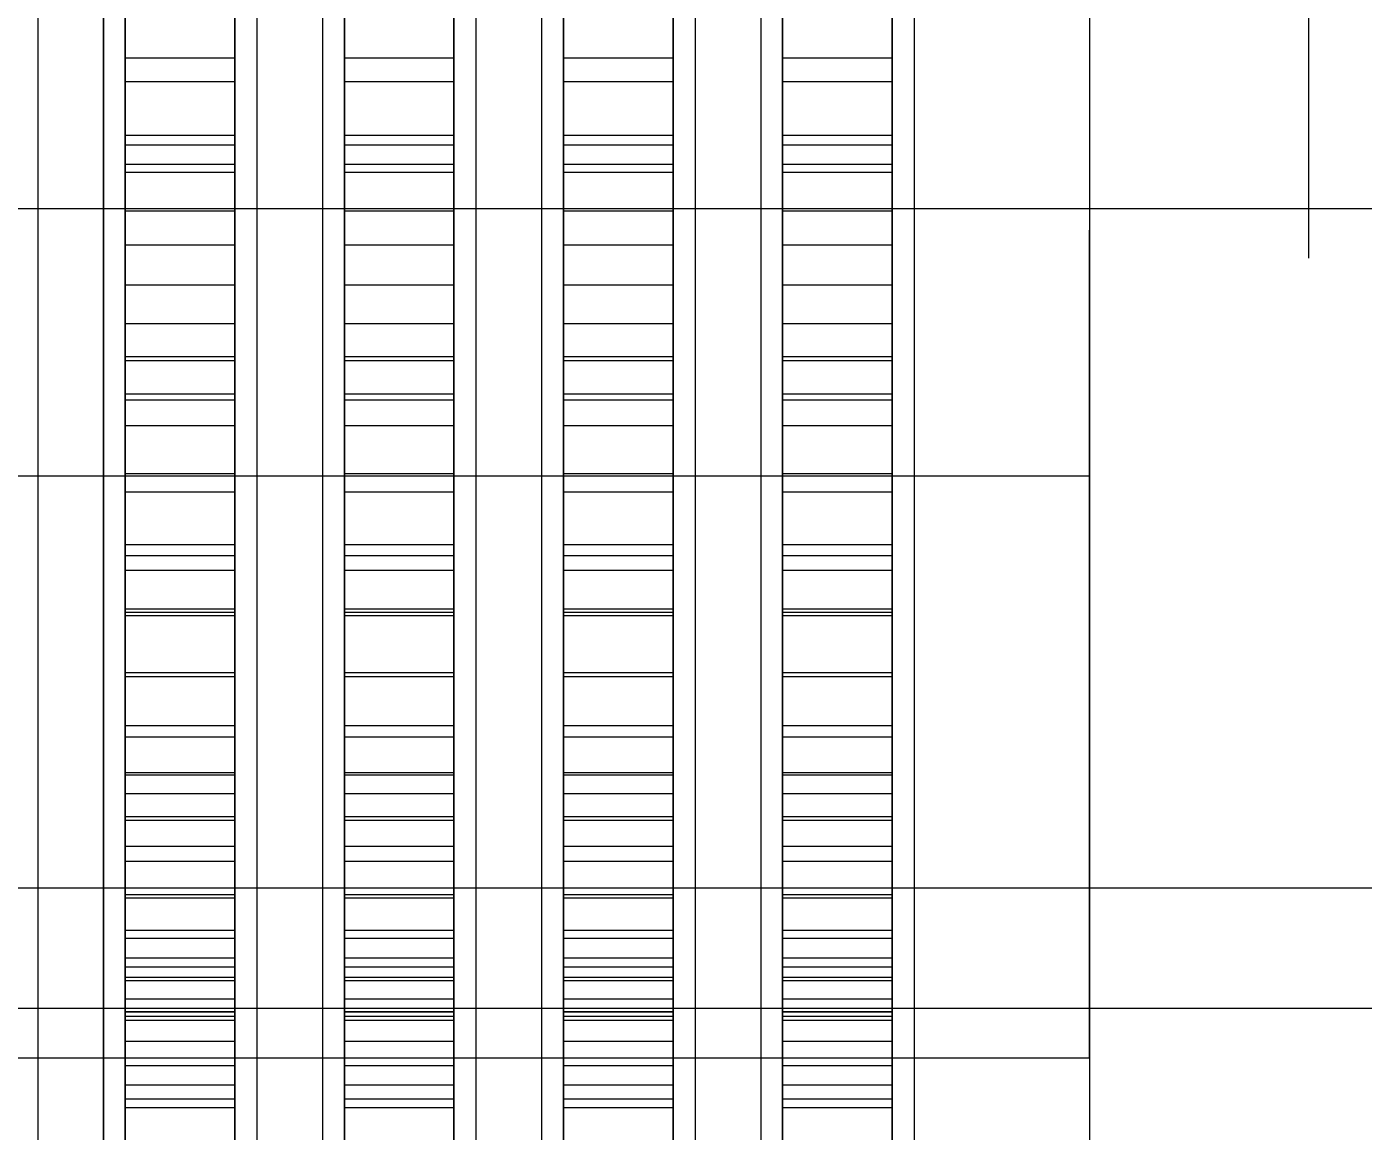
# Model space of a CAD drawing. Header units: millimetres. Extents: x -2500 to 58855, y -53268 to 6837.
# Drawn here: x -1607 to -1485, y -34514.2 to -34413.4 of the extents above; entities that cross this region are included whole.
import ezdxf

# ---------------------------------------------------------------- set-up
doc = ezdxf.new("R2010")
doc.units = ezdxf.units.MM
for name, color, linetype, lineweight in [('COTAS_R', 1, 'Continuous', 0), ('frontal_briquetadora', 7, 'Continuous', 0), ('frontal_secador', 7, 'Continuous', 0), ('frontal_tolva', 7, 'Continuous', 0)]:
    doc.layers.add(name, color=color, linetype=linetype, lineweight=lineweight)
doc.dimstyles.new('R19_100', dxfattribs={"dimtxt": 250, "dimasz": 150, "dimexe": 150, "dimexo": 80, "dimgap": 100, "dimtad": 1, "dimtih": 1, "dimtoh": 1, "dimdsep": 46, "dimcen": 0.09, "dimadec": 0, "dimazin": 0, "dimtfac": 1, "dimtdec": 4, "dimtofl": 0, "dimtmove": 0, "dimatfit": 3, "dimfxl": 1, "dimtolj": 1, "dimtzin": 0, "dimarcsym": 0})

# ---------------------------------------------------------------- blocks, each defined once
blk = doc.blocks.new('*D37')
at = {"layer": 'COTAS_R', "color": 0, "lineweight": -2, "transparency": 16777216}
for p, q in [((-1750, -35420), (-1750, -34450)), ((2600, -35420), (2600, -34450)), ((-1600, -34600), (2450, -34600))]:
    blk.add_line(p, q, dxfattribs=at)
at = {"layer": 'COTAS_R', "color": 0, "transparency": 16777216}
for points in [[(-1600, -34575), (-1600, -34625), (-1750, -34600)], [(2450, -34575), (2450, -34625), (2600, -34600)]]:
    blk.add_solid(points, dxfattribs=at)
at = {"layer": 'Defpoints', "color": 0, "transparency": 16777216}
for p in [(2600, -34600), (-1750, -35500), (2600, -35500)]:
    blk.add_point(p, dxfattribs=at)

msp = doc.modelspace()

# ---------------------------------------------------------------- linework, layer by layer
at = {"layer": 'frontal_briquetadora'}
for p, q in [((-1510, -34400.738), (-1510, -34413.792)), ((-1490, -34400.738), (-1490, -34413.792)), ((-1606, -34402.775), (-1606, -34421.718)), ((-1600, -34402.775), (-1600, -34421.718)), ((-1586, -34402.775), (-1586, -34421.718)), ((-1580, -34402.775), (-1580, -34421.718)), ((-1566, -34402.775), (-1566, -34421.718)), ((-1560, -34402.775), (-1560, -34421.718)), ((-1546, -34402.775), (-1546, -34421.718)), ((-1540, -34402.775), (-1540, -34421.718)), ((-1526, -34402.775), (-1526, -34421.718)), ((-1510, -34402.775), (-1510, -34421.718)), ((-1606, -34403.151), (-1606, -34422.364)), ((-1600, -34403.151), (-1600, -34422.364)), ((-1586, -34403.151), (-1586, -34422.364)), ((-1580, -34403.151), (-1580, -34422.364)), ((-1566, -34403.151), (-1566, -34422.364)), ((-1560, -34403.151), (-1560, -34422.364)), ((-1546, -34403.151), (-1546, -34422.364)), ((-1540, -34403.151), (-1540, -34422.364)), ((-1526, -34403.151), (-1526, -34422.364)), ((-1598, -34404.063), (-1598, -34424.199)), ((-1588, -34404.063), (-1588, -34424.199)), ((-1578, -34404.063), (-1578, -34424.199)), ((-1568, -34404.063), (-1568, -34424.199)), ((-1558, -34404.063), (-1558, -34424.199)), ((-1548, -34404.063), (-1548, -34424.199)), ((-1538, -34404.063), (-1538, -34424.199)), ((-1528, -34404.063), (-1528, -34424.199)), ((-1598, -34406.032), (-1598, -34426.703)), ((-1588, -34406.032), (-1588, -34426.703)), ((-1578, -34406.032), (-1578, -34426.703)), ((-1568, -34406.032), (-1568, -34426.703)), ((-1558, -34406.032), (-1558, -34426.703)), ((-1548, -34406.032), (-1548, -34426.703)), ((-1538, -34406.032), (-1538, -34426.703)), ((-1528, -34406.032), (-1528, -34426.703)), ((-1606, -34407.646), (-1606, -34426.432)), ((-1600, -34407.646), (-1600, -34426.432)), ((-1586, -34407.646), (-1586, -34426.432)), ((-1580, -34407.646), (-1580, -34426.432)), ((-1566, -34407.646), (-1566, -34426.432)), ((-1560, -34407.646), (-1560, -34426.432)), ((-1546, -34407.646), (-1546, -34426.432)), ((-1540, -34407.646), (-1540, -34426.432)), ((-1526, -34407.646), (-1526, -34426.432)), ((-1606, -34408.633), (-1606, -34427.684)), ((-1600, -34408.633), (-1600, -34427.684)), ((-1586, -34408.633), (-1586, -34427.684)), ((-1580, -34408.633), (-1580, -34427.684)), ((-1566, -34408.633), (-1566, -34427.684)), ((-1560, -34408.633), (-1560, -34427.684)), ((-1546, -34408.633), (-1546, -34427.684)), ((-1540, -34408.633), (-1540, -34427.684)), ((-1526, -34408.633), (-1526, -34427.684)), ((-1510, -34408.633), (-1510, -34427.684)), ((-1598, -34416.256), (-1598, -34409.071)), ((-1588, -34416.256), (-1588, -34409.071)), ((-1578, -34416.256), (-1578, -34409.071)), ((-1568, -34416.256), (-1568, -34409.071)), ((-1558, -34416.256), (-1558, -34409.071)), ((-1548, -34416.256), (-1548, -34409.071)), ((-1538, -34416.256), (-1538, -34409.071)), ((-1528, -34416.256), (-1528, -34409.071)), ((-1598, -34418.428), (-1598, -34410.768)), ((-1588, -34418.428), (-1588, -34410.768)), ((-1578, -34418.428), (-1578, -34410.768)), ((-1568, -34418.428), (-1568, -34410.768)), ((-1558, -34418.428), (-1558, -34410.768)), ((-1548, -34418.428), (-1548, -34410.768)), ((-1538, -34418.428), (-1538, -34410.768)), ((-1528, -34418.428), (-1528, -34410.768)), ((-1510, -34413.792), (-1510, -34423.992)), ((-1490, -34413.792), (-1490, -34423.992)), ((-1598, -34423.318), (-1598, -34416.256)), ((-1598, -34416.256), (-1588, -34416.256)), ((-1588, -34423.318), (-1588, -34416.256)), ((-1578, -34423.318), (-1578, -34416.256)), ((-1578, -34416.256), (-1568, -34416.256)), ((-1568, -34423.318), (-1568, -34416.256)), ((-1558, -34423.318), (-1558, -34416.256)), ((-1558, -34416.256), (-1548, -34416.256)), ((-1548, -34423.318), (-1548, -34416.256)), ((-1538, -34423.318), (-1538, -34416.256)), ((-1538, -34416.256), (-1528, -34416.256)), ((-1528, -34423.318), (-1528, -34416.256)), ((-1598, -34425.957), (-1598, -34418.428)), ((-1598, -34418.428), (-1588, -34418.428)), ((-1588, -34425.957), (-1588, -34418.428)), ((-1578, -34425.957), (-1578, -34418.428)), ((-1578, -34418.428), (-1568, -34418.428)), ((-1568, -34425.957), (-1568, -34418.428)), ((-1558, -34425.957), (-1558, -34418.428)), ((-1558, -34418.428), (-1548, -34418.428)), ((-1548, -34425.957), (-1548, -34418.428)), ((-1538, -34425.957), (-1538, -34418.428)), ((-1538, -34418.428), (-1528, -34418.428)), ((-1528, -34425.957), (-1528, -34418.428)), ((-1606, -34421.718), (-1606, -34439.805)), ((-1600, -34421.718), (-1600, -34439.805)), ((-1586, -34421.718), (-1586, -34439.805)), ((-1580, -34421.718), (-1580, -34439.805)), ((-1566, -34421.718), (-1566, -34439.805)), ((-1560, -34421.718), (-1560, -34439.805)), ((-1546, -34421.718), (-1546, -34439.805)), ((-1540, -34421.718), (-1540, -34439.805)), ((-1526, -34421.718), (-1526, -34439.805)), ((-1510, -34421.718), (-1510, -34439.805)), ((-1606, -34422.364), (-1606, -34440.514)), ((-1600, -34422.364), (-1600, -34440.514)), ((-1598, -34430.23), (-1598, -34423.318)), ((-1598, -34423.318), (-1588, -34423.318)), ((-1588, -34430.23), (-1588, -34423.318)), ((-1586, -34422.364), (-1586, -34440.514)), ((-1580, -34422.364), (-1580, -34440.514)), ((-1578, -34430.23), (-1578, -34423.318)), ((-1578, -34423.318), (-1568, -34423.318)), ((-1568, -34430.23), (-1568, -34423.318)), ((-1566, -34422.364), (-1566, -34440.514)), ((-1560, -34422.364), (-1560, -34440.514)), ((-1558, -34430.23), (-1558, -34423.318)), ((-1558, -34423.318), (-1548, -34423.318)), ((-1548, -34430.23), (-1548, -34423.318)), ((-1546, -34422.364), (-1546, -34440.514)), ((-1540, -34422.364), (-1540, -34440.514)), ((-1538, -34430.23), (-1538, -34423.318)), ((-1538, -34423.318), (-1528, -34423.318)), ((-1528, -34430.23), (-1528, -34423.318)), ((-1526, -34422.364), (-1526, -34440.514)), ((-1598, -34424.199), (-1598, -34443.878)), ((-1598, -34424.199), (-1588, -34424.199)), ((-1588, -34424.199), (-1588, -34443.878)), ((-1578, -34424.199), (-1578, -34443.878)), ((-1578, -34424.199), (-1568, -34424.199)), ((-1568, -34424.199), (-1568, -34443.878)), ((-1558, -34424.199), (-1558, -34443.878)), ((-1558, -34424.199), (-1548, -34424.199)), ((-1548, -34424.199), (-1548, -34443.878)), ((-1538, -34424.199), (-1538, -34443.878)), ((-1538, -34424.199), (-1528, -34424.199)), ((-1528, -34424.199), (-1528, -34443.878)), ((-1510, -34423.992), (-1510, -34430.992)), ((-1490, -34423.992), (-1490, -34430.992)), ((-1598, -34433.326), (-1598, -34425.957)), ((-1598, -34425.957), (-1588, -34425.957)), ((-1588, -34433.326), (-1588, -34425.957)), ((-1578, -34433.326), (-1578, -34425.957)), ((-1578, -34425.957), (-1568, -34425.957)), ((-1568, -34433.326), (-1568, -34425.957)), ((-1558, -34433.326), (-1558, -34425.957)), ((-1558, -34425.957), (-1548, -34425.957)), ((-1548, -34433.326), (-1548, -34425.957)), ((-1538, -34433.326), (-1538, -34425.957)), ((-1538, -34425.957), (-1528, -34425.957)), ((-1528, -34433.326), (-1528, -34425.957)), ((-1606, -34426.432), (-1606, -34444.805)), ((-1600, -34426.432), (-1600, -34444.805)), ((-1598, -34426.703), (-1598, -34446.905)), ((-1598, -34426.703), (-1588, -34426.703)), ((-1588, -34426.703), (-1588, -34446.905)), ((-1586, -34426.432), (-1586, -34444.805)), ((-1580, -34426.432), (-1580, -34444.805)), ((-1578, -34426.703), (-1578, -34446.905)), ((-1578, -34426.703), (-1568, -34426.703)), ((-1568, -34426.703), (-1568, -34446.905)), ((-1566, -34426.432), (-1566, -34444.805)), ((-1560, -34426.432), (-1560, -34444.805)), ((-1558, -34426.703), (-1558, -34446.905)), ((-1558, -34426.703), (-1548, -34426.703)), ((-1548, -34426.703), (-1548, -34446.905)), ((-1546, -34426.432), (-1546, -34444.805)), ((-1540, -34426.432), (-1540, -34444.805)), ((-1538, -34426.703), (-1538, -34446.905)), ((-1538, -34426.703), (-1528, -34426.703)), ((-1528, -34426.703), (-1528, -34446.905)), ((-1526, -34426.432), (-1526, -34444.805)), ((-1606, -34427.684), (-1606, -34446.333)), ((-1600, -34427.684), (-1600, -34446.333)), ((-1586, -34427.684), (-1586, -34446.333)), ((-1580, -34427.684), (-1580, -34446.333)), ((-1566, -34427.684), (-1566, -34446.333)), ((-1560, -34427.684), (-1560, -34446.333)), ((-1546, -34427.684), (-1546, -34446.333)), ((-1540, -34427.684), (-1540, -34446.333)), ((-1526, -34427.684), (-1526, -34446.333)), ((-1510, -34427.684), (-1510, -34446.333)), ((-1598, -34436.967), (-1598, -34430.23)), ((-1598, -34430.23), (-1588, -34430.23)), ((-1588, -34436.967), (-1588, -34430.23)), ((-1578, -34436.967), (-1578, -34430.23)), ((-1578, -34430.23), (-1568, -34430.23)), ((-1568, -34436.967), (-1568, -34430.23)), ((-1558, -34436.967), (-1558, -34430.23)), ((-1558, -34430.23), (-1548, -34430.23)), ((-1548, -34436.967), (-1548, -34430.23)), ((-1538, -34436.967), (-1538, -34430.23)), ((-1538, -34430.23), (-1528, -34430.23)), ((-1528, -34436.967), (-1528, -34430.23)), ((-1510, -34430.992), (-1510, -34434.552)), ((-1510, -34436.432), (-1510, -34431.991)), ((-1490, -34430.992), (-1490, -34434.552)), ((-1598, -34440.509), (-1598, -34433.326)), ((-1598, -34433.326), (-1588, -34433.326)), ((-1588, -34440.509), (-1588, -34433.326)), ((-1578, -34440.509), (-1578, -34433.326)), ((-1578, -34433.326), (-1568, -34433.326)), ((-1568, -34440.509), (-1568, -34433.326)), ((-1558, -34440.509), (-1558, -34433.326)), ((-1558, -34433.326), (-1548, -34433.326)), ((-1548, -34440.509), (-1548, -34433.326)), ((-1538, -34440.509), (-1538, -34433.326)), ((-1538, -34433.326), (-1528, -34433.326)), ((-1528, -34440.509), (-1528, -34433.326)), ((-1510, -34444.435), (-1510, -34436.432)), ((-1598, -34443.503), (-1598, -34436.967)), ((-1598, -34436.967), (-1588, -34436.967)), ((-1588, -34443.503), (-1588, -34436.967)), ((-1578, -34443.503), (-1578, -34436.967)), ((-1578, -34436.967), (-1568, -34436.967)), ((-1568, -34443.503), (-1568, -34436.967)), ((-1558, -34443.503), (-1558, -34436.967)), ((-1558, -34436.967), (-1548, -34436.967)), ((-1548, -34443.503), (-1548, -34436.967)), ((-1538, -34443.503), (-1538, -34436.967)), ((-1538, -34436.967), (-1528, -34436.967)), ((-1528, -34443.503), (-1528, -34436.967)), ((-1510, -34443.861), (-1510, -34438.248)), ((-1606, -34439.805), (-1606, -34456.632)), ((-1606, -34440.514), (-1606, -34457.106)), ((-1600, -34439.805), (-1600, -34456.632)), ((-1600, -34440.514), (-1600, -34457.106)), ((-1598, -34447.477), (-1598, -34440.509)), ((-1598, -34440.509), (-1588, -34440.509)), ((-1588, -34447.477), (-1588, -34440.509)), ((-1586, -34439.805), (-1586, -34456.632)), ((-1586, -34440.514), (-1586, -34457.106)), ((-1580, -34439.805), (-1580, -34456.632)), ((-1580, -34440.514), (-1580, -34457.106)), ((-1578, -34447.477), (-1578, -34440.509)), ((-1578, -34440.509), (-1568, -34440.509)), ((-1568, -34447.477), (-1568, -34440.509)), ((-1566, -34439.805), (-1566, -34456.632)), ((-1566, -34440.514), (-1566, -34457.106)), ((-1560, -34439.805), (-1560, -34456.632)), ((-1560, -34440.514), (-1560, -34457.106)), ((-1558, -34447.477), (-1558, -34440.509)), ((-1558, -34440.509), (-1548, -34440.509)), ((-1548, -34447.477), (-1548, -34440.509)), ((-1546, -34439.805), (-1546, -34456.632)), ((-1546, -34440.514), (-1546, -34457.106)), ((-1540, -34439.805), (-1540, -34456.632)), ((-1540, -34440.514), (-1540, -34457.106)), ((-1538, -34447.477), (-1538, -34440.509)), ((-1538, -34440.509), (-1528, -34440.509)), ((-1528, -34447.477), (-1528, -34440.509)), ((-1526, -34439.805), (-1526, -34456.632)), ((-1526, -34440.514), (-1526, -34457.106)), ((-1510, -34439.805), (-1510, -34456.632)), ((-1598, -34449.815), (-1598, -34443.503)), ((-1598, -34443.503), (-1588, -34443.503)), ((-1598, -34443.878), (-1598, -34463.004)), ((-1598, -34443.878), (-1588, -34443.878)), ((-1588, -34449.815), (-1588, -34443.503)), ((-1588, -34443.878), (-1588, -34463.004)), ((-1578, -34449.815), (-1578, -34443.503)), ((-1578, -34443.503), (-1568, -34443.503)), ((-1578, -34443.878), (-1578, -34463.004)), ((-1578, -34443.878), (-1568, -34443.878)), ((-1568, -34449.815), (-1568, -34443.503)), ((-1568, -34443.878), (-1568, -34463.004)), ((-1558, -34449.815), (-1558, -34443.503)), ((-1558, -34443.503), (-1548, -34443.503)), ((-1558, -34443.878), (-1558, -34463.004)), ((-1558, -34443.878), (-1548, -34443.878)), ((-1548, -34449.815), (-1548, -34443.503)), ((-1548, -34443.878), (-1548, -34463.004)), ((-1538, -34449.815), (-1538, -34443.503)), ((-1538, -34443.503), (-1528, -34443.503)), ((-1538, -34443.878), (-1538, -34463.004)), ((-1538, -34443.878), (-1528, -34443.878)), ((-1528, -34449.815), (-1528, -34443.503)), ((-1528, -34443.878), (-1528, -34463.004)), ((-1510, -34454.633), (-1510, -34443.861)), ((-1606, -34444.805), (-1606, -34462.687)), ((-1600, -34444.805), (-1600, -34462.687)), ((-1586, -34444.805), (-1586, -34462.687)), ((-1580, -34444.805), (-1580, -34462.687)), ((-1566, -34444.805), (-1566, -34462.687)), ((-1560, -34444.805), (-1560, -34462.687)), ((-1546, -34444.805), (-1546, -34462.687)), ((-1540, -34444.805), (-1540, -34462.687)), ((-1526, -34444.805), (-1526, -34462.687)), ((-1510, -34454.414), (-1510, -34444.435)), ((-1606, -34446.333), (-1606, -34464.504)), ((-1600, -34446.333), (-1600, -34464.504)), ((-1586, -34446.333), (-1586, -34464.504)), ((-1580, -34446.333), (-1580, -34464.504)), ((-1566, -34446.333), (-1566, -34464.504)), ((-1560, -34446.333), (-1560, -34464.504)), ((-1546, -34446.333), (-1546, -34464.504)), ((-1540, -34446.333), (-1540, -34464.504)), ((-1526, -34446.333), (-1526, -34464.504)), ((-1510, -34446.333), (-1510, -34464.504)), ((-1598, -34446.905), (-1598, -34466.539)), ((-1598, -34446.905), (-1588, -34446.905)), ((-1598, -34454.206), (-1598, -34447.477)), ((-1598, -34447.477), (-1588, -34447.477)), ((-1588, -34446.905), (-1588, -34466.539)), ((-1588, -34454.206), (-1588, -34447.477)), ((-1578, -34446.905), (-1578, -34466.539)), ((-1578, -34446.905), (-1568, -34446.905)), ((-1578, -34454.206), (-1578, -34447.477)), ((-1578, -34447.477), (-1568, -34447.477)), ((-1568, -34446.905), (-1568, -34466.539)), ((-1568, -34454.206), (-1568, -34447.477)), ((-1558, -34446.905), (-1558, -34466.539)), ((-1558, -34446.905), (-1548, -34446.905)), ((-1558, -34454.206), (-1558, -34447.477)), ((-1558, -34447.477), (-1548, -34447.477)), ((-1548, -34446.905), (-1548, -34466.539)), ((-1548, -34454.206), (-1548, -34447.477)), ((-1538, -34446.905), (-1538, -34466.539)), ((-1538, -34446.905), (-1528, -34446.905)), ((-1538, -34454.206), (-1538, -34447.477)), ((-1538, -34447.477), (-1528, -34447.477)), ((-1528, -34446.905), (-1528, -34466.539)), ((-1528, -34454.206), (-1528, -34447.477)), ((-1598, -34455.877), (-1598, -34449.815)), ((-1598, -34449.815), (-1588, -34449.815)), ((-1588, -34455.877), (-1588, -34449.815)), ((-1578, -34455.877), (-1578, -34449.815)), ((-1578, -34449.815), (-1568, -34449.815)), ((-1568, -34455.877), (-1568, -34449.815)), ((-1558, -34455.877), (-1558, -34449.815)), ((-1558, -34449.815), (-1548, -34449.815)), ((-1548, -34455.877), (-1548, -34449.815)), ((-1538, -34455.877), (-1538, -34449.815)), ((-1538, -34449.815), (-1528, -34449.815)), ((-1528, -34455.877), (-1528, -34449.815)), ((-1660, -34454.414), (-1510, -34454.414)), ((-1598, -34460.669), (-1598, -34454.206)), ((-1598, -34454.206), (-1588, -34454.206)), ((-1588, -34460.669), (-1588, -34454.206)), ((-1578, -34460.669), (-1578, -34454.206)), ((-1578, -34454.206), (-1568, -34454.206)), ((-1568, -34460.669), (-1568, -34454.206)), ((-1558, -34460.669), (-1558, -34454.206)), ((-1558, -34454.206), (-1548, -34454.206)), ((-1548, -34460.669), (-1548, -34454.206)), ((-1538, -34460.669), (-1538, -34454.206)), ((-1538, -34454.206), (-1528, -34454.206)), ((-1528, -34460.669), (-1528, -34454.206)), ((-1510, -34454.414), (-1510, -34464.393)), ((-1510, -34469.69), (-1510, -34454.633)), ((-1598, -34461.668), (-1598, -34455.877)), ((-1598, -34455.877), (-1588, -34455.877)), ((-1588, -34461.668), (-1588, -34455.877)), ((-1578, -34461.668), (-1578, -34455.877)), ((-1578, -34455.877), (-1568, -34455.877)), ((-1568, -34461.668), (-1568, -34455.877)), ((-1558, -34461.668), (-1558, -34455.877)), ((-1558, -34455.877), (-1548, -34455.877)), ((-1548, -34461.668), (-1548, -34455.877)), ((-1538, -34461.668), (-1538, -34455.877)), ((-1538, -34455.877), (-1528, -34455.877)), ((-1528, -34461.668), (-1528, -34455.877)), ((-1606, -34456.632), (-1606, -34471.822)), ((-1606, -34457.106), (-1606, -34471.687)), ((-1600, -34456.632), (-1600, -34471.822)), ((-1600, -34457.106), (-1600, -34471.687)), ((-1586, -34456.632), (-1586, -34471.822)), ((-1586, -34457.106), (-1586, -34471.687)), ((-1580, -34456.632), (-1580, -34471.822)), ((-1580, -34457.106), (-1580, -34471.687)), ((-1566, -34456.632), (-1566, -34471.822)), ((-1566, -34457.106), (-1566, -34471.687)), ((-1560, -34456.632), (-1560, -34471.822)), ((-1560, -34457.106), (-1560, -34471.687)), ((-1546, -34456.632), (-1546, -34471.822)), ((-1546, -34457.106), (-1546, -34471.687)), ((-1540, -34456.632), (-1540, -34471.822)), ((-1540, -34457.106), (-1540, -34471.687)), ((-1526, -34456.632), (-1526, -34471.822)), ((-1526, -34457.106), (-1526, -34471.687)), ((-1510, -34456.632), (-1510, -34471.822)), ((-1598, -34466.843), (-1598, -34460.669)), ((-1598, -34460.669), (-1588, -34460.669)), ((-1588, -34466.843), (-1588, -34460.669)), ((-1578, -34466.843), (-1578, -34460.669)), ((-1578, -34460.669), (-1568, -34460.669)), ((-1568, -34466.843), (-1568, -34460.669)), ((-1558, -34466.843), (-1558, -34460.669)), ((-1558, -34460.669), (-1548, -34460.669)), ((-1548, -34466.843), (-1548, -34460.669)), ((-1538, -34466.843), (-1538, -34460.669)), ((-1538, -34460.669), (-1528, -34460.669)), ((-1528, -34466.843), (-1528, -34460.669)), ((-1598, -34467.166), (-1598, -34461.668)), ((-1598, -34461.668), (-1588, -34461.668)), ((-1588, -34467.166), (-1588, -34461.668)), ((-1578, -34467.166), (-1578, -34461.668)), ((-1578, -34461.668), (-1568, -34461.668)), ((-1568, -34467.166), (-1568, -34461.668)), ((-1558, -34467.166), (-1558, -34461.668)), ((-1558, -34461.668), (-1548, -34461.668)), ((-1548, -34467.166), (-1548, -34461.668)), ((-1538, -34467.166), (-1538, -34461.668)), ((-1538, -34461.668), (-1528, -34461.668)), ((-1528, -34467.166), (-1528, -34461.668)), ((-1606, -34462.687), (-1606, -34480)), ((-1600, -34462.687), (-1600, -34480)), ((-1598, -34463.004), (-1598, -34481.485)), ((-1598, -34463.004), (-1588, -34463.004)), ((-1588, -34463.004), (-1588, -34481.485)), ((-1586, -34462.687), (-1586, -34480)), ((-1580, -34462.687), (-1580, -34480)), ((-1578, -34463.004), (-1578, -34481.485)), ((-1578, -34463.004), (-1568, -34463.004)), ((-1568, -34463.004), (-1568, -34481.485)), ((-1566, -34462.687), (-1566, -34480)), ((-1560, -34462.687), (-1560, -34480)), ((-1558, -34463.004), (-1558, -34481.485)), ((-1558, -34463.004), (-1548, -34463.004)), ((-1548, -34463.004), (-1548, -34481.485)), ((-1546, -34462.687), (-1546, -34480)), ((-1540, -34462.687), (-1540, -34480)), ((-1538, -34463.004), (-1538, -34481.485)), ((-1538, -34463.004), (-1528, -34463.004)), ((-1528, -34463.004), (-1528, -34481.485)), ((-1526, -34462.687), (-1526, -34480)), ((-1606, -34464.504), (-1606, -34482.122)), ((-1600, -34464.504), (-1600, -34482.122)), ((-1586, -34464.504), (-1586, -34482.122)), ((-1580, -34464.504), (-1580, -34482.122)), ((-1566, -34464.504), (-1566, -34482.122)), ((-1560, -34464.504), (-1560, -34482.122)), ((-1546, -34464.504), (-1546, -34482.122)), ((-1540, -34464.504), (-1540, -34482.122)), ((-1526, -34464.504), (-1526, -34482.122)), ((-1510, -34464.393), (-1510, -34472.396)), ((-1510, -34464.504), (-1510, -34482.122)), ((-1598, -34466.539), (-1598, -34485.511)), ((-1598, -34466.539), (-1588, -34466.539)), ((-1598, -34472.704), (-1598, -34466.843)), ((-1598, -34466.843), (-1588, -34466.843)), ((-1598, -34472.35), (-1598, -34467.166)), ((-1598, -34467.166), (-1588, -34467.166)), ((-1588, -34466.539), (-1588, -34485.511)), ((-1588, -34472.704), (-1588, -34466.843)), ((-1588, -34472.35), (-1588, -34467.166)), ((-1578, -34466.539), (-1578, -34485.511)), ((-1578, -34466.539), (-1568, -34466.539)), ((-1578, -34472.704), (-1578, -34466.843)), ((-1578, -34466.843), (-1568, -34466.843)), ((-1578, -34472.35), (-1578, -34467.166)), ((-1578, -34467.166), (-1568, -34467.166)), ((-1568, -34466.539), (-1568, -34485.511)), ((-1568, -34472.704), (-1568, -34466.843)), ((-1568, -34472.35), (-1568, -34467.166)), ((-1558, -34466.539), (-1558, -34485.511)), ((-1558, -34466.539), (-1548, -34466.539)), ((-1558, -34472.704), (-1558, -34466.843)), ((-1558, -34466.843), (-1548, -34466.843)), ((-1558, -34472.35), (-1558, -34467.166)), ((-1558, -34467.166), (-1548, -34467.166)), ((-1548, -34466.539), (-1548, -34485.511)), ((-1548, -34472.704), (-1548, -34466.843)), ((-1548, -34472.35), (-1548, -34467.166)), ((-1538, -34466.539), (-1538, -34485.511)), ((-1538, -34466.539), (-1528, -34466.539)), ((-1538, -34472.704), (-1538, -34466.843)), ((-1538, -34466.843), (-1528, -34466.843)), ((-1538, -34472.35), (-1538, -34467.166)), ((-1538, -34467.166), (-1528, -34467.166)), ((-1528, -34466.539), (-1528, -34485.511)), ((-1528, -34472.704), (-1528, -34466.843)), ((-1528, -34472.35), (-1528, -34467.166)), ((-1510, -34487.814), (-1510, -34469.69)), ((-1606, -34471.687), (-1606, -34483.86)), ((-1606, -34471.822), (-1606, -34485.038)), ((-1600, -34471.687), (-1600, -34483.86)), ((-1600, -34471.822), (-1600, -34485.038)), ((-1586, -34471.687), (-1586, -34483.86)), ((-1586, -34471.822), (-1586, -34485.038)), ((-1580, -34471.687), (-1580, -34483.86)), ((-1580, -34471.822), (-1580, -34485.038)), ((-1566, -34471.687), (-1566, -34483.86)), ((-1566, -34471.822), (-1566, -34485.038)), ((-1560, -34471.687), (-1560, -34483.86)), ((-1560, -34471.822), (-1560, -34485.038)), ((-1546, -34471.687), (-1546, -34483.86)), ((-1546, -34471.822), (-1546, -34485.038)), ((-1540, -34471.687), (-1540, -34483.86)), ((-1540, -34471.822), (-1540, -34485.038)), ((-1526, -34471.687), (-1526, -34483.86)), ((-1526, -34471.822), (-1526, -34485.038)), ((-1510, -34471.822), (-1510, -34485.038)), ((-1598, -34477.201), (-1598, -34472.35)), ((-1598, -34472.35), (-1588, -34472.35)), ((-1598, -34478.231), (-1598, -34472.704)), ((-1598, -34472.704), (-1588, -34472.704)), ((-1588, -34477.201), (-1588, -34472.35)), ((-1588, -34478.231), (-1588, -34472.704)), ((-1578, -34477.201), (-1578, -34472.35)), ((-1578, -34472.35), (-1568, -34472.35)), ((-1578, -34478.231), (-1578, -34472.704)), ((-1578, -34472.704), (-1568, -34472.704)), ((-1568, -34477.201), (-1568, -34472.35)), ((-1568, -34478.231), (-1568, -34472.704)), ((-1558, -34477.201), (-1558, -34472.35)), ((-1558, -34472.35), (-1548, -34472.35)), ((-1558, -34478.231), (-1558, -34472.704)), ((-1558, -34472.704), (-1548, -34472.704)), ((-1548, -34477.201), (-1548, -34472.35)), ((-1548, -34478.231), (-1548, -34472.704)), ((-1538, -34477.201), (-1538, -34472.35)), ((-1538, -34472.35), (-1528, -34472.35)), ((-1538, -34478.231), (-1538, -34472.704)), ((-1538, -34472.704), (-1528, -34472.704)), ((-1528, -34477.201), (-1528, -34472.35)), ((-1528, -34478.231), (-1528, -34472.704)), ((-1510, -34472.396), (-1510, -34476.837)), ((-1598, -34481.701), (-1598, -34477.201)), ((-1598, -34477.201), (-1588, -34477.201)), ((-1598, -34483.403), (-1598, -34478.231)), ((-1598, -34478.231), (-1588, -34478.231)), ((-1588, -34481.701), (-1588, -34477.201)), ((-1588, -34483.403), (-1588, -34478.231)), ((-1578, -34481.701), (-1578, -34477.201)), ((-1578, -34477.201), (-1568, -34477.201)), ((-1578, -34483.403), (-1578, -34478.231)), ((-1578, -34478.231), (-1568, -34478.231)), ((-1568, -34481.701), (-1568, -34477.201)), ((-1568, -34483.403), (-1568, -34478.231)), ((-1558, -34481.701), (-1558, -34477.201)), ((-1558, -34477.201), (-1548, -34477.201)), ((-1558, -34483.403), (-1558, -34478.231)), ((-1558, -34478.231), (-1548, -34478.231)), ((-1548, -34481.701), (-1548, -34477.201)), ((-1548, -34483.403), (-1548, -34478.231)), ((-1538, -34481.701), (-1538, -34477.201)), ((-1538, -34477.201), (-1528, -34477.201)), ((-1538, -34483.403), (-1538, -34478.231)), ((-1538, -34478.231), (-1528, -34478.231)), ((-1528, -34481.701), (-1528, -34477.201)), ((-1528, -34483.403), (-1528, -34478.231)), ((-1606, -34480), (-1606, -34496.671)), ((-1600, -34480), (-1600, -34496.671)), ((-1586, -34480), (-1586, -34496.671)), ((-1580, -34480), (-1580, -34496.671)), ((-1566, -34480), (-1566, -34496.671)), ((-1560, -34480), (-1560, -34496.671)), ((-1546, -34480), (-1546, -34496.671)), ((-1540, -34480), (-1540, -34496.671)), ((-1526, -34480), (-1526, -34496.671)), ((-1598, -34481.485), (-1598, -34499.229)), ((-1598, -34481.485), (-1588, -34481.485)), ((-1598, -34485.833), (-1598, -34481.701)), ((-1598, -34481.701), (-1588, -34481.701)), ((-1588, -34481.485), (-1588, -34499.229)), ((-1588, -34485.833), (-1588, -34481.701)), ((-1578, -34481.485), (-1578, -34499.229)), ((-1578, -34481.485), (-1568, -34481.485)), ((-1578, -34485.833), (-1578, -34481.701)), ((-1578, -34481.701), (-1568, -34481.701)), ((-1568, -34481.485), (-1568, -34499.229)), ((-1568, -34485.833), (-1568, -34481.701)), ((-1558, -34481.485), (-1558, -34499.229)), ((-1558, -34481.485), (-1548, -34481.485)), ((-1558, -34485.833), (-1558, -34481.701)), ((-1558, -34481.701), (-1548, -34481.701)), ((-1548, -34481.485), (-1548, -34499.229)), ((-1548, -34485.833), (-1548, -34481.701)), ((-1538, -34481.485), (-1538, -34499.229)), ((-1538, -34481.485), (-1528, -34481.485)), ((-1538, -34485.833), (-1538, -34481.701)), ((-1538, -34481.701), (-1528, -34481.701)), ((-1528, -34481.485), (-1528, -34499.229)), ((-1528, -34485.833), (-1528, -34481.701)), ((-1606, -34482.122), (-1606, -34499.116)), ((-1600, -34482.122), (-1600, -34499.116)), ((-1586, -34482.122), (-1586, -34499.116)), ((-1580, -34482.122), (-1580, -34499.116)), ((-1566, -34482.122), (-1566, -34499.116)), ((-1560, -34482.122), (-1560, -34499.116)), ((-1546, -34482.122), (-1546, -34499.116)), ((-1540, -34482.122), (-1540, -34499.116)), ((-1526, -34482.122), (-1526, -34499.116)), ((-1510, -34482.122), (-1510, -34499.116)), ((-1606, -34483.86), (-1606, -34493.293)), ((-1600, -34483.86), (-1600, -34493.293)), ((-1598, -34488.2), (-1598, -34483.403)), ((-1598, -34483.403), (-1588, -34483.403)), ((-1588, -34488.2), (-1588, -34483.403)), ((-1586, -34483.86), (-1586, -34493.293)), ((-1580, -34483.86), (-1580, -34493.293)), ((-1578, -34488.2), (-1578, -34483.403)), ((-1578, -34483.403), (-1568, -34483.403)), ((-1568, -34488.2), (-1568, -34483.403)), ((-1566, -34483.86), (-1566, -34493.293)), ((-1560, -34483.86), (-1560, -34493.293)), ((-1558, -34488.2), (-1558, -34483.403)), ((-1558, -34483.403), (-1548, -34483.403)), ((-1548, -34488.2), (-1548, -34483.403)), ((-1546, -34483.86), (-1546, -34493.293)), ((-1540, -34483.86), (-1540, -34493.293)), ((-1538, -34488.2), (-1538, -34483.403)), ((-1538, -34483.403), (-1528, -34483.403)), ((-1528, -34488.2), (-1528, -34483.403)), ((-1526, -34483.86), (-1526, -34493.293)), ((-1606, -34485.038), (-1606, -34495.983)), ((-1600, -34485.038), (-1600, -34495.983)), ((-1598, -34485.511), (-1598, -34503.727)), ((-1598, -34485.511), (-1588, -34485.511)), ((-1588, -34485.511), (-1588, -34503.727)), ((-1586, -34485.038), (-1586, -34495.983)), ((-1580, -34485.038), (-1580, -34495.983)), ((-1578, -34485.511), (-1578, -34503.727)), ((-1578, -34485.511), (-1568, -34485.511)), ((-1568, -34485.511), (-1568, -34503.727)), ((-1566, -34485.038), (-1566, -34495.983)), ((-1560, -34485.038), (-1560, -34495.983)), ((-1558, -34485.511), (-1558, -34503.727)), ((-1558, -34485.511), (-1548, -34485.511)), ((-1548, -34485.511), (-1548, -34503.727)), ((-1546, -34485.038), (-1546, -34495.983)), ((-1540, -34485.038), (-1540, -34495.983)), ((-1538, -34485.511), (-1538, -34503.727)), ((-1538, -34485.511), (-1528, -34485.511)), ((-1528, -34485.511), (-1528, -34503.727)), ((-1526, -34485.038), (-1526, -34495.983)), ((-1510, -34485.038), (-1510, -34495.983)), ((-1598, -34489.581), (-1598, -34485.833)), ((-1598, -34485.833), (-1588, -34485.833)), ((-1588, -34489.581), (-1588, -34485.833)), ((-1578, -34489.581), (-1578, -34485.833)), ((-1578, -34485.833), (-1568, -34485.833)), ((-1568, -34489.581), (-1568, -34485.833)), ((-1558, -34489.581), (-1558, -34485.833)), ((-1558, -34485.833), (-1548, -34485.833)), ((-1548, -34489.581), (-1548, -34485.833)), ((-1538, -34489.581), (-1538, -34485.833)), ((-1538, -34485.833), (-1528, -34485.833)), ((-1528, -34489.581), (-1528, -34485.833)), ((-1510, -34507.535), (-1510, -34487.814)), ((-1598, -34492.605), (-1598, -34488.2)), ((-1598, -34488.2), (-1588, -34488.2)), ((-1588, -34492.605), (-1588, -34488.2)), ((-1578, -34492.605), (-1578, -34488.2)), ((-1578, -34488.2), (-1568, -34488.2)), ((-1568, -34492.605), (-1568, -34488.2)), ((-1558, -34492.605), (-1558, -34488.2)), ((-1558, -34488.2), (-1548, -34488.2)), ((-1548, -34492.605), (-1548, -34488.2)), ((-1538, -34492.605), (-1538, -34488.2)), ((-1538, -34488.2), (-1528, -34488.2)), ((-1528, -34492.605), (-1528, -34488.2)), ((-1598, -34492.931), (-1598, -34489.581)), ((-1598, -34489.581), (-1588, -34489.581)), ((-1588, -34492.931), (-1588, -34489.581)), ((-1578, -34492.931), (-1578, -34489.581)), ((-1578, -34489.581), (-1568, -34489.581)), ((-1568, -34492.931), (-1568, -34489.581)), ((-1558, -34492.931), (-1558, -34489.581)), ((-1558, -34489.581), (-1548, -34489.581)), ((-1548, -34492.931), (-1548, -34489.581)), ((-1538, -34492.931), (-1538, -34489.581)), ((-1538, -34489.581), (-1528, -34489.581)), ((-1528, -34492.931), (-1528, -34489.581)), ((-1598, -34496.601), (-1598, -34492.605)), ((-1598, -34492.605), (-1588, -34492.605)), ((-1598, -34495.871), (-1598, -34492.931)), ((-1598, -34492.931), (-1588, -34492.931)), ((-1588, -34496.601), (-1588, -34492.605)), ((-1588, -34495.871), (-1588, -34492.931)), ((-1578, -34496.601), (-1578, -34492.605)), ((-1578, -34492.605), (-1568, -34492.605)), ((-1578, -34495.871), (-1578, -34492.931)), ((-1578, -34492.931), (-1568, -34492.931)), ((-1568, -34496.601), (-1568, -34492.605)), ((-1568, -34495.871), (-1568, -34492.931)), ((-1558, -34496.601), (-1558, -34492.605)), ((-1558, -34492.605), (-1548, -34492.605)), ((-1558, -34495.871), (-1558, -34492.931)), ((-1558, -34492.931), (-1548, -34492.931)), ((-1548, -34496.601), (-1548, -34492.605)), ((-1548, -34495.871), (-1548, -34492.931)), ((-1538, -34496.601), (-1538, -34492.605)), ((-1538, -34492.605), (-1528, -34492.605)), ((-1538, -34495.871), (-1538, -34492.931)), ((-1538, -34492.931), (-1528, -34492.931)), ((-1528, -34496.601), (-1528, -34492.605)), ((-1528, -34495.871), (-1528, -34492.931)), ((-1606, -34493.293), (-1606, -34499.728)), ((-1600, -34493.293), (-1600, -34499.728)), ((-1586, -34493.293), (-1586, -34499.728)), ((-1580, -34493.293), (-1580, -34499.728)), ((-1566, -34493.293), (-1566, -34499.728)), ((-1560, -34493.293), (-1560, -34499.728)), ((-1546, -34493.293), (-1546, -34499.728)), ((-1540, -34493.293), (-1540, -34499.728)), ((-1526, -34493.293), (-1526, -34499.728)), ((-1606, -34495.983), (-1606, -34504.414)), ((-1606, -34496.671), (-1606, -34512.628)), ((-1600, -34495.983), (-1600, -34504.414)), ((-1600, -34496.671), (-1600, -34512.628)), ((-1598, -34498.39), (-1598, -34495.871)), ((-1598, -34495.871), (-1588, -34495.871)), ((-1598, -34500.173), (-1598, -34496.601)), ((-1598, -34496.601), (-1588, -34496.601)), ((-1588, -34498.39), (-1588, -34495.871)), ((-1588, -34500.173), (-1588, -34496.601)), ((-1586, -34495.983), (-1586, -34504.414)), ((-1586, -34496.671), (-1586, -34512.628)), ((-1580, -34495.983), (-1580, -34504.414)), ((-1580, -34496.671), (-1580, -34512.628)), ((-1578, -34498.39), (-1578, -34495.871)), ((-1578, -34495.871), (-1568, -34495.871)), ((-1578, -34500.173), (-1578, -34496.601)), ((-1578, -34496.601), (-1568, -34496.601)), ((-1568, -34498.39), (-1568, -34495.871)), ((-1568, -34500.173), (-1568, -34496.601)), ((-1566, -34495.983), (-1566, -34504.414)), ((-1566, -34496.671), (-1566, -34512.628)), ((-1560, -34495.983), (-1560, -34504.414)), ((-1560, -34496.671), (-1560, -34512.628)), ((-1558, -34498.39), (-1558, -34495.871)), ((-1558, -34495.871), (-1548, -34495.871)), ((-1558, -34500.173), (-1558, -34496.601)), ((-1558, -34496.601), (-1548, -34496.601)), ((-1548, -34498.39), (-1548, -34495.871)), ((-1548, -34500.173), (-1548, -34496.601)), ((-1546, -34495.983), (-1546, -34504.414)), ((-1546, -34496.671), (-1546, -34512.628)), ((-1540, -34495.983), (-1540, -34504.414)), ((-1540, -34496.671), (-1540, -34512.628)), ((-1538, -34498.39), (-1538, -34495.871)), ((-1538, -34495.871), (-1528, -34495.871)), ((-1538, -34500.173), (-1538, -34496.601)), ((-1538, -34496.601), (-1528, -34496.601)), ((-1528, -34498.39), (-1528, -34495.871)), ((-1528, -34500.173), (-1528, -34496.601)), ((-1526, -34495.983), (-1526, -34504.414)), ((-1526, -34496.671), (-1526, -34512.628)), ((-1510, -34495.983), (-1510, -34504.414)), ((-1606, -34499.116), (-1606, -34515.414)), ((-1600, -34499.116), (-1600, -34515.414)), ((-1598, -34500.479), (-1598, -34498.39)), ((-1598, -34498.39), (-1588, -34498.39)), ((-1588, -34500.479), (-1588, -34498.39)), ((-1586, -34499.116), (-1586, -34515.414)), ((-1580, -34499.116), (-1580, -34515.414)), ((-1578, -34500.479), (-1578, -34498.39)), ((-1578, -34498.39), (-1568, -34498.39)), ((-1568, -34500.479), (-1568, -34498.39)), ((-1566, -34499.116), (-1566, -34515.414)), ((-1560, -34499.116), (-1560, -34515.414)), ((-1558, -34500.479), (-1558, -34498.39)), ((-1558, -34498.39), (-1548, -34498.39)), ((-1548, -34500.479), (-1548, -34498.39)), ((-1546, -34499.116), (-1546, -34515.414)), ((-1540, -34499.116), (-1540, -34515.414)), ((-1538, -34500.479), (-1538, -34498.39)), ((-1538, -34498.39), (-1528, -34498.39)), ((-1528, -34500.479), (-1528, -34498.39)), ((-1526, -34499.116), (-1526, -34515.414)), ((-1510, -34499.116), (-1510, -34515.414)), ((-1606, -34499.728), (-1606, -34502.99)), ((-1600, -34499.728), (-1600, -34502.99)), ((-1598, -34499.229), (-1598, -34516.153)), ((-1598, -34499.229), (-1588, -34499.229)), ((-1598, -34503.307), (-1598, -34500.173)), ((-1598, -34500.173), (-1588, -34500.173)), ((-1588, -34499.229), (-1588, -34516.153)), ((-1588, -34503.307), (-1588, -34500.173)), ((-1586, -34499.728), (-1586, -34502.99)), ((-1580, -34499.728), (-1580, -34502.99)), ((-1578, -34499.229), (-1578, -34516.153)), ((-1578, -34499.229), (-1568, -34499.229)), ((-1578, -34503.307), (-1578, -34500.173)), ((-1578, -34500.173), (-1568, -34500.173)), ((-1568, -34499.229), (-1568, -34516.153)), ((-1568, -34503.307), (-1568, -34500.173)), ((-1566, -34499.728), (-1566, -34502.99)), ((-1560, -34499.728), (-1560, -34502.99)), ((-1558, -34499.229), (-1558, -34516.153)), ((-1558, -34499.229), (-1548, -34499.229)), ((-1558, -34503.307), (-1558, -34500.173)), ((-1558, -34500.173), (-1548, -34500.173)), ((-1548, -34499.229), (-1548, -34516.153)), ((-1548, -34503.307), (-1548, -34500.173)), ((-1546, -34499.728), (-1546, -34502.99)), ((-1540, -34499.728), (-1540, -34502.99)), ((-1538, -34499.229), (-1538, -34516.153)), ((-1538, -34499.229), (-1528, -34499.229)), ((-1538, -34503.307), (-1538, -34500.173)), ((-1538, -34500.173), (-1528, -34500.173)), ((-1528, -34499.229), (-1528, -34516.153)), ((-1528, -34503.307), (-1528, -34500.173)), ((-1526, -34499.728), (-1526, -34502.99)), ((-1598, -34502.128), (-1598, -34500.479)), ((-1598, -34500.479), (-1588, -34500.479)), ((-1588, -34502.128), (-1588, -34500.479)), ((-1578, -34502.128), (-1578, -34500.479)), ((-1578, -34500.479), (-1568, -34500.479)), ((-1568, -34502.128), (-1568, -34500.479)), ((-1558, -34502.128), (-1558, -34500.479)), ((-1558, -34500.479), (-1548, -34500.479)), ((-1548, -34502.128), (-1548, -34500.479)), ((-1538, -34502.128), (-1538, -34500.479)), ((-1538, -34500.479), (-1528, -34500.479)), ((-1528, -34502.128), (-1528, -34500.479)), ((-1598, -34503.333), (-1598, -34502.128)), ((-1598, -34502.128), (-1588, -34502.128)), ((-1588, -34503.333), (-1588, -34502.128)), ((-1578, -34503.333), (-1578, -34502.128)), ((-1578, -34502.128), (-1568, -34502.128)), ((-1568, -34503.333), (-1568, -34502.128)), ((-1558, -34503.333), (-1558, -34502.128)), ((-1558, -34502.128), (-1548, -34502.128)), ((-1548, -34503.333), (-1548, -34502.128)), ((-1538, -34503.333), (-1538, -34502.128)), ((-1538, -34502.128), (-1528, -34502.128)), ((-1528, -34503.333), (-1528, -34502.128)), ((-1598, -34505.993), (-1598, -34503.307)), ((-1598, -34503.307), (-1588, -34503.307)), ((-1598, -34504.089), (-1598, -34503.333)), ((-1598, -34503.333), (-1588, -34503.333)), ((-1598, -34503.727), (-1598, -34521.1)), ((-1598, -34503.727), (-1588, -34503.727)), ((-1588, -34505.993), (-1588, -34503.307)), ((-1588, -34504.089), (-1588, -34503.333)), ((-1588, -34503.727), (-1588, -34521.1)), ((-1578, -34505.993), (-1578, -34503.307)), ((-1578, -34503.307), (-1568, -34503.307)), ((-1578, -34504.089), (-1578, -34503.333)), ((-1578, -34503.333), (-1568, -34503.333)), ((-1578, -34503.727), (-1578, -34521.1)), ((-1578, -34503.727), (-1568, -34503.727)), ((-1568, -34505.993), (-1568, -34503.307)), ((-1568, -34504.089), (-1568, -34503.333)), ((-1568, -34503.727), (-1568, -34521.1)), ((-1558, -34505.993), (-1558, -34503.307)), ((-1558, -34503.307), (-1548, -34503.307)), ((-1558, -34504.089), (-1558, -34503.333)), ((-1558, -34503.333), (-1548, -34503.333)), ((-1558, -34503.727), (-1558, -34521.1)), ((-1558, -34503.727), (-1548, -34503.727)), ((-1548, -34505.993), (-1548, -34503.307)), ((-1548, -34504.089), (-1548, -34503.333)), ((-1548, -34503.727), (-1548, -34521.1)), ((-1538, -34505.993), (-1538, -34503.307)), ((-1538, -34503.307), (-1528, -34503.307)), ((-1538, -34504.089), (-1538, -34503.333)), ((-1538, -34503.333), (-1528, -34503.333)), ((-1538, -34503.727), (-1538, -34521.1)), ((-1538, -34503.727), (-1528, -34503.727)), ((-1528, -34505.993), (-1528, -34503.307)), ((-1528, -34504.089), (-1528, -34503.333)), ((-1528, -34503.727), (-1528, -34521.1)), ((-1606, -34504.414), (-1606, -34510.141)), ((-1600, -34504.414), (-1600, -34510.141)), ((-1598, -34630.227), (-1598, -34504.089)), ((-1598, -34504.089), (-1588, -34504.089)), ((-1588, -34630.227), (-1588, -34504.089)), ((-1586, -34504.414), (-1586, -34510.141)), ((-1580, -34504.414), (-1580, -34510.141)), ((-1578, -34630.227), (-1578, -34504.089)), ((-1578, -34504.089), (-1568, -34504.089)), ((-1568, -34630.227), (-1568, -34504.089)), ((-1566, -34504.414), (-1566, -34510.141)), ((-1560, -34504.414), (-1560, -34510.141)), ((-1558, -34630.227), (-1558, -34504.089)), ((-1558, -34504.089), (-1548, -34504.089)), ((-1548, -34630.227), (-1548, -34504.089)), ((-1546, -34504.414), (-1546, -34510.141)), ((-1540, -34504.414), (-1540, -34510.141)), ((-1538, -34630.227), (-1538, -34504.089)), ((-1538, -34504.089), (-1528, -34504.089)), ((-1528, -34630.227), (-1528, -34504.089)), ((-1526, -34504.414), (-1526, -34510.141)), ((-1510, -34504.414), (-1510, -34510.141)), ((-1598, -34508.219), (-1598, -34505.993)), ((-1598, -34505.993), (-1588, -34505.993)), ((-1588, -34508.219), (-1588, -34505.993)), ((-1578, -34508.219), (-1578, -34505.993)), ((-1578, -34505.993), (-1568, -34505.993)), ((-1568, -34508.219), (-1568, -34505.993)), ((-1558, -34508.219), (-1558, -34505.993)), ((-1558, -34505.993), (-1548, -34505.993)), ((-1548, -34508.219), (-1548, -34505.993)), ((-1538, -34508.219), (-1538, -34505.993)), ((-1538, -34505.993), (-1528, -34505.993)), ((-1528, -34508.219), (-1528, -34505.993)), ((-1660, -34507.535), (-1510, -34507.535)), ((-1510, -34507.535), (-1510, -34527.256)), ((-1598, -34509.978), (-1598, -34508.219)), ((-1598, -34508.219), (-1588, -34508.219)), ((-1588, -34509.978), (-1588, -34508.219)), ((-1578, -34509.978), (-1578, -34508.219)), ((-1578, -34508.219), (-1568, -34508.219)), ((-1568, -34509.978), (-1568, -34508.219)), ((-1558, -34509.978), (-1558, -34508.219)), ((-1558, -34508.219), (-1548, -34508.219)), ((-1548, -34509.978), (-1548, -34508.219)), ((-1538, -34509.978), (-1538, -34508.219)), ((-1538, -34508.219), (-1528, -34508.219)), ((-1528, -34509.978), (-1528, -34508.219)), ((-1598, -34511.263), (-1598, -34509.978)), ((-1598, -34509.978), (-1588, -34509.978)), ((-1588, -34511.263), (-1588, -34509.978)), ((-1578, -34511.263), (-1578, -34509.978)), ((-1578, -34509.978), (-1568, -34509.978)), ((-1568, -34511.263), (-1568, -34509.978)), ((-1558, -34511.263), (-1558, -34509.978)), ((-1558, -34509.978), (-1548, -34509.978)), ((-1548, -34511.263), (-1548, -34509.978)), ((-1538, -34511.263), (-1538, -34509.978)), ((-1538, -34509.978), (-1528, -34509.978)), ((-1528, -34511.263), (-1528, -34509.978)), ((-1606, -34510.141), (-1606, -34513.036)), ((-1600, -34510.141), (-1600, -34513.036)), ((-1598, -34512.069), (-1598, -34511.263)), ((-1598, -34511.263), (-1588, -34511.263)), ((-1588, -34512.069), (-1588, -34511.263)), ((-1586, -34510.141), (-1586, -34513.036)), ((-1580, -34510.141), (-1580, -34513.036)), ((-1578, -34512.069), (-1578, -34511.263)), ((-1578, -34511.263), (-1568, -34511.263)), ((-1568, -34512.069), (-1568, -34511.263)), ((-1566, -34510.141), (-1566, -34513.036)), ((-1560, -34510.141), (-1560, -34513.036)), ((-1558, -34512.069), (-1558, -34511.263)), ((-1558, -34511.263), (-1548, -34511.263)), ((-1548, -34512.069), (-1548, -34511.263)), ((-1546, -34510.141), (-1546, -34513.036)), ((-1540, -34510.141), (-1540, -34513.036)), ((-1538, -34512.069), (-1538, -34511.263)), ((-1538, -34511.263), (-1528, -34511.263)), ((-1528, -34512.069), (-1528, -34511.263)), ((-1526, -34510.141), (-1526, -34513.036)), ((-1510, -34510.141), (-1510, -34513.036)), ((-1598, -34638.207), (-1598, -34512.069)), ((-1598, -34512.069), (-1588, -34512.069)), ((-1588, -34638.207), (-1588, -34512.069)), ((-1578, -34638.207), (-1578, -34512.069)), ((-1578, -34512.069), (-1568, -34512.069)), ((-1568, -34638.207), (-1568, -34512.069)), ((-1558, -34638.207), (-1558, -34512.069)), ((-1558, -34512.069), (-1548, -34512.069)), ((-1548, -34638.207), (-1548, -34512.069)), ((-1538, -34638.207), (-1538, -34512.069)), ((-1538, -34512.069), (-1528, -34512.069)), ((-1528, -34638.207), (-1528, -34512.069)), ((-1606, -34512.628), (-1606, -34527.804)), ((-1600, -34512.628), (-1600, -34527.804)), ((-1586, -34512.628), (-1586, -34527.804)), ((-1580, -34512.628), (-1580, -34527.804)), ((-1566, -34512.628), (-1566, -34527.804)), ((-1560, -34512.628), (-1560, -34527.804)), ((-1546, -34512.628), (-1546, -34527.804)), ((-1540, -34512.628), (-1540, -34527.804)), ((-1526, -34512.628), (-1526, -34527.804))]:
    msp.add_line(p, q, dxfattribs=at)
at = {"layer": 'frontal_secador'}
for p, q in [((-1600, -35975), (-1600, -33010)), ((-1820, -34430), (-1400, -34430))]:
    msp.add_line(p, q, dxfattribs=at)
at = {"layer": 'frontal_tolva'}
for p, q in [((-1821.5, -34492), (1821.5, -34492)), ((-1821.5, -34503), (1821.5, -34503))]:
    msp.add_line(p, q, dxfattribs=at)

# ---------------------------------------------------------------- dimensions: what is measured, and where the dimension line sits
at = {"layer": 'COTAS_R'}
dim = msp.add_aligned_dim(p1=(-1750, -35500), p2=(2600, -35500), distance=900, text='<> R', dimstyle='R19_100', dxfattribs=at)
dim.commit()
dim.dimension.update_dxf_attribs({"geometry": '*D37', "text_midpoint": (425, -34600)})

doc.saveas('drawing.dxf')
